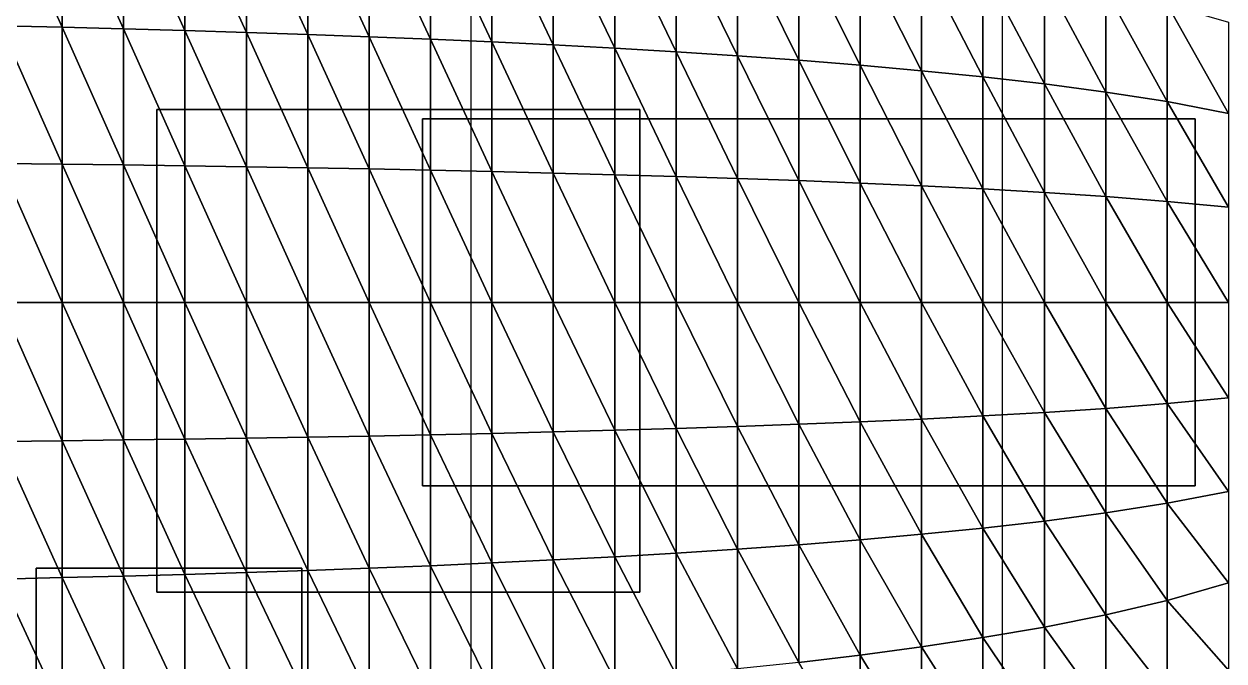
# Model space of a CAD drawing. Header units: metres. Extents: x -3.7 to 10.7, y -3.2 to 3.2.
# Drawn here: x 6.725 to 9.209, y -0.743 to 0.577 of the extents above; entities that cross this region are included whole.
import ezdxf

# ---------------------------------------------------------------- set-up
doc = ezdxf.new("R2010")
doc.units = ezdxf.units.M
for name, color, linetype in [('ACO_3D', 1, 'CONTINUOUS'), ('MEMBRANA_3D', 3, 'CONTINUOUS'), ('MOBILIARIO', 9, 'CONTINUOUS')]:
    doc.layers.add(name, color=color, linetype=linetype)

msp = doc.modelspace()

# ---------------------------------------------------------------- linework, layer by layer
at = {"layer": 'ACO_3D'}
for points in [[(8.75, 0.6875, 2.564), (8.75, 0.5198, 2.6087), (8.75, 0.3485, 2.6408), (8.75, 0.1748, 2.6602), (8.75, 0, 2.6666), (8.75, -0.1748, 2.6602), (8.75, -0.3485, 2.6408), (8.75, -0.5198, 2.6087), (8.75, -0.6875, 2.564), (8.75, -0.8507, 2.507)], [(7.65, 0.6081, 3.2867), (7.65, 0.4074, 3.3257), (7.65, 0.2043, 3.3492), (7.65, 0, 3.3571), (7.65, -0.2043, 3.3492), (7.65, -0.4074, 3.3257), (7.65, -0.6081, 3.2867), (7.65, -0.805, 3.2325)], [(6.575, 0, 3.7627), (6.7938, 0, 3.6943), (7.0125, 0, 3.6194), (7.2313, 0, 3.5373), (7.45, 0, 3.4472), (7.6688, 0, 3.3482), (7.8875, 0, 3.2391), (8.1062, 0, 3.1181), (8.325, 0, 2.9831), (8.5437, 0, 2.8307), (8.7625, 0, 2.6559), (8.9812, 0, 2.45), (9.2, 0, 2.1954)]]:
    msp.add_polyline3d(points, dxfattribs=at)
at = {"layer": 'MEMBRANA_3D'}
for points in [[(6.6771, 0.8519, 3.5947), (6.8042, 0.8475, 3.5554), (6.8042, 0.5699, 3.6304)], [(6.6771, 0.8519, 3.5947), (6.8042, 0.5699, 3.6304), (6.6771, 0.5729, 3.6705)], [(6.8042, 0.8475, 3.5554), (6.9313, 0.8427, 3.5139), (6.9313, 0.5667, 3.5882)], [(6.8042, 0.8475, 3.5554), (6.9313, 0.5667, 3.5882), (6.8042, 0.5699, 3.6304)], [(6.9313, 0.8427, 3.5139), (7.0583, 0.8374, 3.4702), (7.0583, 0.5632, 3.5436)], [(6.9313, 0.8427, 3.5139), (7.0583, 0.5632, 3.5436), (6.9313, 0.5667, 3.5882)], [(7.0583, 0.8374, 3.4702), (7.1854, 0.8316, 3.424), (7.1854, 0.5593, 3.4966)], [(7.0583, 0.8374, 3.4702), (7.1854, 0.5593, 3.4966), (7.0583, 0.5632, 3.5436)], [(7.1854, 0.8316, 3.424), (7.3125, 0.8252, 3.3754), (7.3125, 0.555, 3.447)], [(7.1854, 0.8316, 3.424), (7.3125, 0.555, 3.447), (7.1854, 0.5593, 3.4966)], [(7.3125, 0.8252, 3.3754), (7.4396, 0.8182, 3.324), (7.4396, 0.5503, 3.3947)], [(7.3125, 0.8252, 3.3754), (7.4396, 0.5503, 3.3947), (7.3125, 0.555, 3.447)], [(7.4396, 0.8182, 3.324), (7.5667, 0.8105, 3.2697), (7.5667, 0.5452, 3.3394)], [(7.4396, 0.8182, 3.324), (7.5667, 0.5452, 3.3394), (7.4396, 0.5503, 3.3947)], [(7.5667, 0.8105, 3.2697), (7.6938, 0.802, 3.2123), (7.6938, 0.5395, 3.2809)], [(7.5667, 0.8105, 3.2697), (7.6938, 0.5395, 3.2809), (7.5667, 0.5452, 3.3394)], [(7.6938, 0.802, 3.2123), (7.8208, 0.7928, 3.1516), (7.8208, 0.5333, 3.2191)], [(7.6938, 0.802, 3.2123), (7.8208, 0.5333, 3.2191), (7.6938, 0.5395, 3.2809)], [(7.8208, 0.7928, 3.1516), (7.9479, 0.7826, 3.0872), (7.9479, 0.5265, 3.1535)], [(7.8208, 0.7928, 3.1516), (7.9479, 0.5265, 3.1535), (7.8208, 0.5333, 3.2191)], [(7.9479, 0.7826, 3.0872), (8.075, 0.7714, 3.0187), (8.075, 0.5191, 3.0837)], [(7.9479, 0.7826, 3.0872), (8.075, 0.5191, 3.0837), (7.9479, 0.5265, 3.1535)], [(8.075, 0.7714, 3.0187), (8.2021, 0.7591, 2.9458), (8.2021, 0.5108, 3.0095)], [(8.075, 0.7714, 3.0187), (8.2021, 0.5108, 3.0095), (8.075, 0.5191, 3.0837)], [(8.2021, 0.7591, 2.9458), (8.3292, 0.7454, 2.8679), (8.3292, 0.5017, 2.9301)], [(8.2021, 0.7591, 2.9458), (8.3292, 0.5017, 2.9301), (8.2021, 0.5108, 3.0095)], [(8.3292, 0.7454, 2.8679), (8.4562, 0.7302, 2.7843), (8.4562, 0.4915, 2.845)], [(8.3292, 0.7454, 2.8679), (8.4562, 0.4915, 2.845), (8.3292, 0.5017, 2.9301)], [(8.4562, 0.7302, 2.7843), (8.5833, 0.7132, 2.6941), (8.5833, 0.4801, 2.7532)], [(8.4562, 0.7302, 2.7843), (8.5833, 0.4801, 2.7532), (8.4562, 0.4915, 2.845)], [(8.5833, 0.7132, 2.6941), (8.7104, 0.694, 2.5963), (8.7104, 0.4673, 2.6536)], [(8.5833, 0.7132, 2.6941), (8.7104, 0.4673, 2.6536), (8.5833, 0.4801, 2.7532)], [(8.7104, 0.694, 2.5963), (8.8375, 0.6722, 2.4891), (8.8375, 0.4527, 2.5446)], [(8.7104, 0.694, 2.5963), (8.8375, 0.4527, 2.5446), (8.7104, 0.4673, 2.6536)], [(8.8375, 0.6722, 2.4891), (8.9646, 0.6469, 2.3704), (8.9646, 0.4359, 2.4239)], [(8.8375, 0.6722, 2.4891), (8.9646, 0.4359, 2.4239), (8.8375, 0.4527, 2.5446)], [(8.9646, 0.6469, 2.3704), (9.0917, 0.6171, 2.2366), (9.0917, 0.4159, 2.2879)], [(8.9646, 0.6469, 2.3704), (9.0917, 0.4159, 2.2879), (8.9646, 0.4359, 2.4239)], [(9.0917, 0.6171, 2.2366), (9.2188, 0.5807, 2.082), (9.2188, 0.3917, 2.1308)], [(9.0917, 0.6171, 2.2366), (9.2188, 0.3917, 2.1308), (9.0917, 0.4159, 2.2879)], [(6.6771, 0.5729, 3.6705), (6.8042, 0.5699, 3.6304), (6.8042, 0.2864, 3.6758)], [(6.6771, 0.5729, 3.6705), (6.8042, 0.2864, 3.6758), (6.6771, 0.2879, 3.7163)], [(6.8042, 0.5699, 3.6304), (6.9313, 0.5667, 3.5882), (6.9313, 0.2848, 3.633)], [(6.8042, 0.5699, 3.6304), (6.9313, 0.2848, 3.633), (6.8042, 0.2864, 3.6758)], [(6.9313, 0.5667, 3.5882), (7.0583, 0.5632, 3.5436), (7.0583, 0.2831, 3.588)], [(6.9313, 0.5667, 3.5882), (7.0583, 0.2831, 3.588), (6.9313, 0.2848, 3.633)], [(7.0583, 0.5632, 3.5436), (7.1854, 0.5593, 3.4966), (7.1854, 0.2811, 3.5405)], [(7.0583, 0.5632, 3.5436), (7.1854, 0.2811, 3.5405), (7.0583, 0.2831, 3.588)], [(7.1854, 0.5593, 3.4966), (7.3125, 0.555, 3.447), (7.3125, 0.279, 3.4903)], [(7.1854, 0.5593, 3.4966), (7.3125, 0.279, 3.4903), (7.1854, 0.2811, 3.5405)], [(7.3125, 0.555, 3.447), (7.4396, 0.5503, 3.3947), (7.4396, 0.2766, 3.4374)], [(7.3125, 0.555, 3.447), (7.4396, 0.2766, 3.4374), (7.3125, 0.279, 3.4903)], [(7.4396, 0.5503, 3.3947), (7.5667, 0.5452, 3.3394), (7.5667, 0.274, 3.3815)], [(7.4396, 0.5503, 3.3947), (7.5667, 0.274, 3.3815), (7.4396, 0.2766, 3.4374)], [(7.5667, 0.5452, 3.3394), (7.6938, 0.5395, 3.2809), (7.6938, 0.2712, 3.3224)], [(7.5667, 0.5452, 3.3394), (7.6938, 0.2712, 3.3224), (7.5667, 0.274, 3.3815)], [(7.6938, 0.5395, 3.2809), (7.8208, 0.5333, 3.2191), (7.8208, 0.2681, 3.2598)], [(7.6938, 0.5395, 3.2809), (7.8208, 0.2681, 3.2598), (7.6938, 0.2712, 3.3224)], [(7.8208, 0.5333, 3.2191), (7.9479, 0.5265, 3.1535), (7.9479, 0.2647, 3.1935)], [(7.8208, 0.5333, 3.2191), (7.9479, 0.2647, 3.1935), (7.8208, 0.2681, 3.2598)], [(7.9479, 0.5265, 3.1535), (8.075, 0.5191, 3.0837), (8.075, 0.261, 3.123)], [(7.9479, 0.5265, 3.1535), (8.075, 0.261, 3.123), (7.9479, 0.2647, 3.1935)], [(8.075, 0.5191, 3.0837), (8.2021, 0.5108, 3.0095), (8.2021, 0.2568, 3.048)], [(8.075, 0.5191, 3.0837), (8.2021, 0.2568, 3.048), (8.075, 0.261, 3.123)], [(8.2021, 0.5108, 3.0095), (8.3292, 0.5017, 2.9301), (8.3292, 0.2523, 2.9678)], [(8.2021, 0.5108, 3.0095), (8.3292, 0.2523, 2.9678), (8.2021, 0.2568, 3.048)], [(8.3292, 0.5017, 2.9301), (8.4562, 0.4915, 2.845), (8.4562, 0.2472, 2.8818)], [(8.3292, 0.5017, 2.9301), (8.4562, 0.2472, 2.8818), (8.3292, 0.2523, 2.9678)], [(8.4562, 0.4915, 2.845), (8.5833, 0.4801, 2.7532), (8.5833, 0.2415, 2.789)], [(8.4562, 0.4915, 2.845), (8.5833, 0.2415, 2.789), (8.4562, 0.2472, 2.8818)], [(8.5833, 0.4801, 2.7532), (8.7104, 0.4673, 2.6536), (8.7104, 0.2351, 2.6883)], [(8.5833, 0.4801, 2.7532), (8.7104, 0.2351, 2.6883), (8.5833, 0.2415, 2.789)], [(8.7104, 0.4673, 2.6536), (8.8375, 0.4527, 2.5446), (8.8375, 0.2278, 2.5782)], [(8.7104, 0.4673, 2.6536), (8.8375, 0.2278, 2.5782), (8.7104, 0.2351, 2.6883)], [(8.8375, 0.4527, 2.5446), (8.9646, 0.4359, 2.4239), (8.9646, 0.2193, 2.4562)], [(8.8375, 0.4527, 2.5446), (8.9646, 0.2193, 2.4562), (8.8375, 0.2278, 2.5782)], [(8.9646, 0.4359, 2.4239), (9.0917, 0.4159, 2.2879), (9.0917, 0.2094, 2.3189)], [(8.9646, 0.4359, 2.4239), (9.0917, 0.2094, 2.3189), (8.9646, 0.2193, 2.4562)], [(9.0917, 0.4159, 2.2879), (9.2188, 0.3917, 2.1308), (9.2188, 0.1972, 2.1604)], [(9.0917, 0.4159, 2.2879), (9.2188, 0.1972, 2.1604), (9.0917, 0.2094, 2.3189)], [(6.6771, 0.2879, 3.7163), (6.8042, 0.2864, 3.6758), (6.8042, 0, 3.6909)], [(6.6771, 0.2879, 3.7163), (6.8042, 0, 3.6909), (6.6771, 0, 3.7316)], [(6.8042, 0.2864, 3.6758), (6.9313, 0.2848, 3.633), (6.9313, 0, 3.6481)], [(6.8042, 0.2864, 3.6758), (6.9313, 0, 3.6481), (6.8042, 0, 3.6909)], [(6.9313, 0.2848, 3.633), (7.0583, 0.2831, 3.588), (7.0583, 0, 3.6028)], [(6.9313, 0.2848, 3.633), (7.0583, 0, 3.6028), (6.9313, 0, 3.6481)], [(7.0583, 0.2831, 3.588), (7.1854, 0.2811, 3.5405), (7.1854, 0, 3.5551)], [(7.0583, 0.2831, 3.588), (7.1854, 0, 3.5551), (7.0583, 0, 3.6028)], [(7.1854, 0.2811, 3.5405), (7.3125, 0.279, 3.4903), (7.3125, 0, 3.5048)], [(7.1854, 0.2811, 3.5405), (7.3125, 0, 3.5048), (7.1854, 0, 3.5551)], [(7.3125, 0.279, 3.4903), (7.4396, 0.2766, 3.4374), (7.4396, 0, 3.4517)], [(7.3125, 0.279, 3.4903), (7.4396, 0, 3.4517), (7.3125, 0, 3.5048)], [(7.4396, 0.2766, 3.4374), (7.5667, 0.274, 3.3815), (7.5667, 0, 3.3956)], [(7.4396, 0.2766, 3.4374), (7.5667, 0, 3.3956), (7.4396, 0, 3.4517)], [(7.5667, 0.274, 3.3815), (7.6938, 0.2712, 3.3224), (7.6938, 0, 3.3363)], [(7.5667, 0.274, 3.3815), (7.6938, 0, 3.3363), (7.5667, 0, 3.3956)], [(7.6938, 0.2712, 3.3224), (7.8208, 0.2681, 3.2598), (7.8208, 0, 3.2735)], [(7.6938, 0.2712, 3.3224), (7.8208, 0, 3.2735), (7.6938, 0, 3.3363)], [(7.8208, 0.2681, 3.2598), (7.9479, 0.2647, 3.1935), (7.9479, 0, 3.2069)], [(7.8208, 0.2681, 3.2598), (7.9479, 0, 3.2069), (7.8208, 0, 3.2735)], [(7.9479, 0.2647, 3.1935), (8.075, 0.261, 3.123), (8.075, 0, 3.1362)], [(7.9479, 0.2647, 3.1935), (8.075, 0, 3.1362), (7.9479, 0, 3.2069)], [(8.075, 0.261, 3.123), (8.2021, 0.2568, 3.048), (8.2021, 0, 3.0609)], [(8.075, 0.261, 3.123), (8.2021, 0, 3.0609), (8.075, 0, 3.1362)], [(8.2021, 0.2568, 3.048), (8.3292, 0.2523, 2.9678), (8.3292, 0, 2.9804)], [(8.2021, 0.2568, 3.048), (8.3292, 0, 2.9804), (8.2021, 0, 3.0609)], [(8.3292, 0.2523, 2.9678), (8.4562, 0.2472, 2.8818), (8.4562, 0, 2.894)], [(8.3292, 0.2523, 2.9678), (8.4562, 0, 2.894), (8.3292, 0, 2.9804)], [(8.4562, 0.2472, 2.8818), (8.5833, 0.2415, 2.789), (8.5833, 0, 2.801)], [(8.4562, 0.2472, 2.8818), (8.5833, 0, 2.801), (8.4562, 0, 2.894)], [(8.5833, 0.2415, 2.789), (8.7104, 0.2351, 2.6883), (8.7104, 0, 2.7)], [(8.5833, 0.2415, 2.789), (8.7104, 0, 2.7), (8.5833, 0, 2.801)], [(8.7104, 0.2351, 2.6883), (8.8375, 0.2278, 2.5782), (8.8375, 0, 2.5894)], [(8.7104, 0.2351, 2.6883), (8.8375, 0, 2.5894), (8.7104, 0, 2.7)], [(8.8375, 0.2278, 2.5782), (8.9646, 0.2193, 2.4562), (8.9646, 0, 2.4671)], [(8.8375, 0.2278, 2.5782), (8.9646, 0, 2.4671), (8.8375, 0, 2.5894)], [(8.9646, 0.2193, 2.4562), (9.0917, 0.2094, 2.3189), (9.0917, 0, 2.3293)], [(8.9646, 0.2193, 2.4562), (9.0917, 0, 2.3293), (8.9646, 0, 2.4671)], [(9.0917, 0.2094, 2.3189), (9.2188, 0.1972, 2.1604), (9.2188, 0, 2.1703)], [(9.0917, 0.2094, 2.3189), (9.2188, 0, 2.1703), (9.0917, 0, 2.3293)], [(6.6771, 0, 3.7316), (6.8042, 0, 3.6909), (6.8042, -0.2864, 3.6758)], [(6.6771, 0, 3.7316), (6.8042, -0.2864, 3.6758), (6.6771, -0.2879, 3.7163)], [(6.8042, 0, 3.6909), (6.9313, 0, 3.6481), (6.9313, -0.2848, 3.633)], [(6.8042, 0, 3.6909), (6.9313, -0.2848, 3.633), (6.8042, -0.2864, 3.6758)], [(6.9313, 0, 3.6481), (7.0583, 0, 3.6028), (7.0583, -0.2831, 3.588)], [(6.9313, 0, 3.6481), (7.0583, -0.2831, 3.588), (6.9313, -0.2848, 3.633)], [(7.0583, 0, 3.6028), (7.1854, 0, 3.5551), (7.1854, -0.2811, 3.5405)], [(7.0583, 0, 3.6028), (7.1854, -0.2811, 3.5405), (7.0583, -0.2831, 3.588)], [(7.1854, 0, 3.5551), (7.3125, 0, 3.5048), (7.3125, -0.279, 3.4903)], [(7.1854, 0, 3.5551), (7.3125, -0.279, 3.4903), (7.1854, -0.2811, 3.5405)], [(7.3125, 0, 3.5048), (7.4396, 0, 3.4517), (7.4396, -0.2766, 3.4374)], [(7.3125, 0, 3.5048), (7.4396, -0.2766, 3.4374), (7.3125, -0.279, 3.4903)], [(7.4396, 0, 3.4517), (7.5667, 0, 3.3956), (7.5667, -0.274, 3.3815)], [(7.4396, 0, 3.4517), (7.5667, -0.274, 3.3815), (7.4396, -0.2766, 3.4374)], [(7.6938, 0, 3.3363), (7.8208, 0, 3.2735), (7.8208, -0.2681, 3.2598)], [(7.8208, 0, 3.2735), (7.9479, 0, 3.2069), (7.9479, -0.2647, 3.1935)], [(7.8208, 0, 3.2735), (7.9479, -0.2647, 3.1935), (7.8208, -0.2681, 3.2598)], [(7.9479, 0, 3.2069), (8.075, 0, 3.1362), (8.075, -0.261, 3.123)], [(7.9479, 0, 3.2069), (8.075, -0.261, 3.123), (7.9479, -0.2647, 3.1935)], [(8.075, 0, 3.1362), (8.2021, 0, 3.0609), (8.2021, -0.2568, 3.048)], [(8.075, 0, 3.1362), (8.2021, -0.2568, 3.048), (8.075, -0.261, 3.123)], [(8.2021, 0, 3.0609), (8.3292, 0, 2.9804), (8.3292, -0.2523, 2.9678)], [(8.2021, 0, 3.0609), (8.3292, -0.2523, 2.9678), (8.2021, -0.2568, 3.048)], [(8.3292, 0, 2.9804), (8.4562, 0, 2.894), (8.4562, -0.2472, 2.8818)], [(8.3292, 0, 2.9804), (8.4562, -0.2472, 2.8818), (8.3292, -0.2523, 2.9678)], [(8.4562, 0, 2.894), (8.5833, 0, 2.801), (8.5833, -0.2415, 2.789)], [(8.4562, 0, 2.894), (8.5833, -0.2415, 2.789), (8.4562, -0.2472, 2.8818)], [(8.5833, 0, 2.801), (8.7104, 0, 2.7), (8.7104, -0.2351, 2.6883)], [(8.5833, 0, 2.801), (8.7104, -0.2351, 2.6883), (8.5833, -0.2415, 2.789)], [(8.7104, 0, 2.7), (8.8375, 0, 2.5894), (8.8375, -0.2278, 2.5782)], [(8.7104, 0, 2.7), (8.8375, -0.2278, 2.5782), (8.7104, -0.2351, 2.6883)], [(8.8375, 0, 2.5894), (8.9646, 0, 2.4671), (8.9646, -0.2193, 2.4562)], [(8.8375, 0, 2.5894), (8.9646, -0.2193, 2.4562), (8.8375, -0.2278, 2.5782)], [(8.9646, 0, 2.4671), (9.0917, 0, 2.3293), (9.0917, -0.2094, 2.3189)], [(8.9646, 0, 2.4671), (9.0917, -0.2094, 2.3189), (8.9646, -0.2193, 2.4562)], [(9.0917, 0, 2.3293), (9.2188, 0, 2.1703), (9.2188, -0.1972, 2.1604)], [(9.0917, 0, 2.3293), (9.2188, -0.1972, 2.1604), (9.0917, -0.2094, 2.3189)], [(7.5667, 0, 3.3956), (7.6938, 0, 3.3363), (7.6938, -0.2712, 3.3224)], [(7.5667, 0, 3.3956), (7.6938, -0.2712, 3.3224), (7.5667, -0.274, 3.3815)], [(7.6938, 0, 3.3363), (7.8208, -0.2681, 3.2598), (7.6938, -0.2712, 3.3224)], [(9.0917, -0.2094, 2.3189), (9.2188, -0.1972, 2.1604), (9.2188, -0.3917, 2.1308)], [(8.8375, -0.2278, 2.5782), (8.9646, -0.2193, 2.4562), (8.9646, -0.4359, 2.4239)], [(8.9646, -0.2193, 2.4562), (9.0917, -0.2094, 2.3189), (9.0917, -0.4159, 2.2879)], [(8.9646, -0.2193, 2.4562), (9.0917, -0.4159, 2.2879), (8.9646, -0.4359, 2.4239)], [(9.0917, -0.2094, 2.3189), (9.2188, -0.3917, 2.1308), (9.0917, -0.4159, 2.2879)], [(8.3292, -0.2523, 2.9678), (8.4562, -0.2472, 2.8818), (8.4562, -0.4915, 2.845)], [(8.4562, -0.2472, 2.8818), (8.5833, -0.2415, 2.789), (8.5833, -0.4801, 2.7532)], [(8.4562, -0.2472, 2.8818), (8.5833, -0.4801, 2.7532), (8.4562, -0.4915, 2.845)], [(8.5833, -0.2415, 2.789), (8.7104, -0.2351, 2.6883), (8.7104, -0.4673, 2.6536)], [(8.5833, -0.2415, 2.789), (8.7104, -0.4673, 2.6536), (8.5833, -0.4801, 2.7532)], [(8.7104, -0.2351, 2.6883), (8.8375, -0.2278, 2.5782), (8.8375, -0.4527, 2.5446)], [(8.7104, -0.2351, 2.6883), (8.8375, -0.4527, 2.5446), (8.7104, -0.4673, 2.6536)], [(8.8375, -0.2278, 2.5782), (8.9646, -0.4359, 2.4239), (8.8375, -0.4527, 2.5446)], [(7.5667, -0.274, 3.3815), (7.6938, -0.2712, 3.3224), (7.6938, -0.5395, 3.2809)], [(7.6938, -0.2712, 3.3224), (7.8208, -0.2681, 3.2598), (7.8208, -0.5333, 3.2191)], [(7.6938, -0.2712, 3.3224), (7.8208, -0.5333, 3.2191), (7.6938, -0.5395, 3.2809)], [(7.8208, -0.2681, 3.2598), (7.9479, -0.2647, 3.1935), (7.9479, -0.5265, 3.1535)], [(7.8208, -0.2681, 3.2598), (7.9479, -0.5265, 3.1535), (7.8208, -0.5333, 3.2191)], [(7.9479, -0.2647, 3.1935), (8.075, -0.261, 3.123), (8.075, -0.5191, 3.0837)], [(7.9479, -0.2647, 3.1935), (8.075, -0.5191, 3.0837), (7.9479, -0.5265, 3.1535)], [(8.075, -0.261, 3.123), (8.2021, -0.2568, 3.048), (8.2021, -0.5108, 3.0095)], [(8.075, -0.261, 3.123), (8.2021, -0.5108, 3.0095), (8.075, -0.5191, 3.0837)], [(8.2021, -0.2568, 3.048), (8.3292, -0.2523, 2.9678), (8.3292, -0.5017, 2.9301)], [(8.2021, -0.2568, 3.048), (8.3292, -0.5017, 2.9301), (8.2021, -0.5108, 3.0095)], [(8.3292, -0.2523, 2.9678), (8.4562, -0.4915, 2.845), (8.3292, -0.5017, 2.9301)], [(6.6771, -0.2879, 3.7163), (6.8042, -0.2864, 3.6758), (6.8042, -0.5699, 3.6304)], [(6.6771, -0.2879, 3.7163), (6.8042, -0.5699, 3.6304), (6.6771, -0.5729, 3.6705)], [(6.8042, -0.2864, 3.6758), (6.9313, -0.2848, 3.633), (6.9313, -0.5667, 3.5882)], [(6.8042, -0.2864, 3.6758), (6.9313, -0.5667, 3.5882), (6.8042, -0.5699, 3.6304)], [(6.9313, -0.2848, 3.633), (7.0583, -0.2831, 3.588), (7.0583, -0.5632, 3.5436)], [(6.9313, -0.2848, 3.633), (7.0583, -0.5632, 3.5436), (6.9313, -0.5667, 3.5882)], [(7.0583, -0.2831, 3.588), (7.1854, -0.2811, 3.5405), (7.1854, -0.5593, 3.4966)], [(7.0583, -0.2831, 3.588), (7.1854, -0.5593, 3.4966), (7.0583, -0.5632, 3.5436)], [(7.1854, -0.2811, 3.5405), (7.3125, -0.279, 3.4903), (7.3125, -0.555, 3.447)], [(7.1854, -0.2811, 3.5405), (7.3125, -0.555, 3.447), (7.1854, -0.5593, 3.4966)], [(7.3125, -0.279, 3.4903), (7.4396, -0.2766, 3.4374), (7.4396, -0.5503, 3.3947)], [(7.3125, -0.279, 3.4903), (7.4396, -0.5503, 3.3947), (7.3125, -0.555, 3.447)], [(7.4396, -0.2766, 3.4374), (7.5667, -0.274, 3.3815), (7.5667, -0.5452, 3.3394)], [(7.4396, -0.2766, 3.4374), (7.5667, -0.5452, 3.3394), (7.4396, -0.5503, 3.3947)], [(7.5667, -0.274, 3.3815), (7.6938, -0.5395, 3.2809), (7.5667, -0.5452, 3.3394)], [(9.0917, -0.4159, 2.2879), (9.2188, -0.3917, 2.1308), (9.2188, -0.5807, 2.082)], [(8.9646, -0.4359, 2.4239), (9.0917, -0.4159, 2.2879), (9.0917, -0.6171, 2.2366)], [(9.0917, -0.4159, 2.2879), (9.2188, -0.5807, 2.082), (9.0917, -0.6171, 2.2366)], [(8.8375, -0.4527, 2.5446), (8.9646, -0.4359, 2.4239), (8.9646, -0.6469, 2.3704)], [(8.9646, -0.4359, 2.4239), (9.0917, -0.6171, 2.2366), (8.9646, -0.6469, 2.3704)], [(8.5833, -0.4801, 2.7532), (8.7104, -0.4673, 2.6536), (8.7104, -0.694, 2.5963)], [(8.7104, -0.4673, 2.6536), (8.8375, -0.4527, 2.5446), (8.8375, -0.6722, 2.4891)], [(8.7104, -0.4673, 2.6536), (8.8375, -0.6722, 2.4891), (8.7104, -0.694, 2.5963)], [(8.8375, -0.4527, 2.5446), (8.9646, -0.6469, 2.3704), (8.8375, -0.6722, 2.4891)], [(8.3292, -0.5017, 2.9301), (8.4562, -0.4915, 2.845), (8.4562, -0.7302, 2.7843)], [(8.4562, -0.4915, 2.845), (8.5833, -0.4801, 2.7532), (8.5833, -0.7132, 2.6941)], [(8.4562, -0.4915, 2.845), (8.5833, -0.7132, 2.6941), (8.4562, -0.7302, 2.7843)], [(8.5833, -0.4801, 2.7532), (8.7104, -0.694, 2.5963), (8.5833, -0.7132, 2.6941)], [(7.9479, -0.5265, 3.1535), (8.075, -0.5191, 3.0837), (8.075, -0.7714, 3.0187)], [(8.075, -0.5191, 3.0837), (8.2021, -0.5108, 3.0095), (8.2021, -0.7591, 2.9458)], [(8.075, -0.5191, 3.0837), (8.2021, -0.7591, 2.9458), (8.075, -0.7714, 3.0187)], [(8.2021, -0.5108, 3.0095), (8.3292, -0.5017, 2.9301), (8.3292, -0.7454, 2.8679)], [(8.2021, -0.5108, 3.0095), (8.3292, -0.7454, 2.8679), (8.2021, -0.7591, 2.9458)], [(8.3292, -0.5017, 2.9301), (8.4562, -0.7302, 2.7843), (8.3292, -0.7454, 2.8679)], [(7.4396, -0.5503, 3.3947), (7.5667, -0.5452, 3.3394), (7.5667, -0.8105, 3.2697)], [(7.5667, -0.5452, 3.3394), (7.6938, -0.5395, 3.2809), (7.6938, -0.802, 3.2123)], [(7.5667, -0.5452, 3.3394), (7.6938, -0.802, 3.2123), (7.5667, -0.8105, 3.2697)], [(7.6938, -0.5395, 3.2809), (7.8208, -0.5333, 3.2191), (7.8208, -0.7928, 3.1516)], [(7.6938, -0.5395, 3.2809), (7.8208, -0.7928, 3.1516), (7.6938, -0.802, 3.2123)], [(7.8208, -0.5333, 3.2191), (7.9479, -0.5265, 3.1535), (7.9479, -0.7826, 3.0872)], [(7.8208, -0.5333, 3.2191), (7.9479, -0.7826, 3.0872), (7.8208, -0.7928, 3.1516)], [(7.9479, -0.5265, 3.1535), (8.075, -0.7714, 3.0187), (7.9479, -0.7826, 3.0872)], [(6.6771, -0.5729, 3.6705), (6.8042, -0.5699, 3.6304), (6.8042, -0.8475, 3.5554)], [(6.8042, -0.5699, 3.6304), (6.9313, -0.5667, 3.5882), (6.9313, -0.8427, 3.5139)], [(6.8042, -0.5699, 3.6304), (6.9313, -0.8427, 3.5139), (6.8042, -0.8475, 3.5554)], [(6.9313, -0.5667, 3.5882), (7.0583, -0.5632, 3.5436), (7.0583, -0.8374, 3.4702)], [(6.9313, -0.5667, 3.5882), (7.0583, -0.8374, 3.4702), (6.9313, -0.8427, 3.5139)], [(7.0583, -0.5632, 3.5436), (7.1854, -0.5593, 3.4966), (7.1854, -0.8316, 3.424)], [(7.0583, -0.5632, 3.5436), (7.1854, -0.8316, 3.424), (7.0583, -0.8374, 3.4702)], [(7.1854, -0.5593, 3.4966), (7.3125, -0.555, 3.447), (7.3125, -0.8252, 3.3754)], [(7.1854, -0.5593, 3.4966), (7.3125, -0.8252, 3.3754), (7.1854, -0.8316, 3.424)], [(7.3125, -0.555, 3.447), (7.4396, -0.5503, 3.3947), (7.4396, -0.8182, 3.324)], [(7.3125, -0.555, 3.447), (7.4396, -0.8182, 3.324), (7.3125, -0.8252, 3.3754)], [(7.4396, -0.5503, 3.3947), (7.5667, -0.8105, 3.2697), (7.4396, -0.8182, 3.324)], [(6.6771, -0.5729, 3.6705), (6.8042, -0.8475, 3.5554), (6.6771, -0.8519, 3.5947)], [(9.0917, -0.6171, 2.2366), (9.2188, -0.5807, 2.082), (9.2188, -0.7616, 2.0146)], [(8.9646, -0.6469, 2.3704), (9.0917, -0.6171, 2.2366), (9.0917, -0.8101, 2.1658)], [(9.0917, -0.6171, 2.2366), (9.2188, -0.7616, 2.0146), (9.0917, -0.8101, 2.1658)], [(8.8375, -0.6722, 2.4891), (8.9646, -0.6469, 2.3704), (8.9646, -0.8498, 2.2965)], [(8.9646, -0.6469, 2.3704), (9.0917, -0.8101, 2.1658), (8.9646, -0.8498, 2.2965)], [(8.5833, -0.7132, 2.6941), (8.7104, -0.694, 2.5963), (8.7104, -0.9125, 2.5169)], [(8.7104, -0.694, 2.5963), (8.8375, -0.6722, 2.4891), (8.8375, -0.8834, 2.4123)], [(8.7104, -0.694, 2.5963), (8.8375, -0.8834, 2.4123), (8.7104, -0.9125, 2.5169)], [(8.8375, -0.6722, 2.4891), (8.9646, -0.8498, 2.2965), (8.8375, -0.8834, 2.4123)], [(8.4562, -0.7302, 2.7843), (8.5833, -0.7132, 2.6941), (8.5833, -0.9379, 2.6123)], [(8.5833, -0.7132, 2.6941), (8.7104, -0.9125, 2.5169), (8.5833, -0.9379, 2.6123)], [(8.3292, -0.7454, 2.8679), (8.4562, -0.7302, 2.7843), (8.4562, -0.9605, 2.7002)], [(8.4562, -0.7302, 2.7843), (8.5833, -0.9379, 2.6123), (8.4562, -0.9605, 2.7002)]]:
    msp.add_3dface(points, dxfattribs=at)
at = {"layer": 'MOBILIARIO'}
for points in [[(7, -0.6, 2.5), (8, -0.6, 2.5), (8, 0.4, 2.5), (7, 0.4, 2.5)], [(7, -0.6, 2.78), (8, -0.6, 2.78), (8, 0.4, 2.78), (7, 0.4, 2.78)], [(8, 0.4, 2.5), (7, 0.4, 2.5), (7, 0.4, 2.78), (8, 0.4, 2.78)], [(7, 0.4, 2.5), (7, -0.6, 2.5), (7, -0.6, 2.78), (7, 0.4, 2.78)], [(8, -0.6, 2.5), (8, 0.4, 2.5), (8, 0.4, 2.78), (8, -0.6, 2.78)], [(7.55, -0.38), (9.15, -0.38), (9.15, 0.38), (7.55, 0.38)], [(7.55, -0.38, 0.58), (9.15, -0.38, 0.58), (9.15, 0.38, 0.58), (7.55, 0.38, 0.58)], [(9.15, 0.38), (7.55, 0.38), (7.55, 0.38, 0.58), (9.15, 0.38, 0.58)], [(7.55, 0.38), (7.55, -0.38), (7.55, -0.38, 0.58), (7.55, 0.38, 0.58)], [(9.15, -0.38), (9.15, 0.38), (9.15, 0.38, 0.58), (9.15, -0.38, 0.58)], [(7.55, -0.38), (9.15, -0.38), (9.15, -0.38, 0.58), (7.55, -0.38, 0.58)], [(6.75, -2.05), (7.3, -2.05), (7.3, -0.55), (6.75, -0.55)], [(6.75, -2.05, 0.85), (7.3, -2.05, 0.85), (7.3, -0.55, 0.85), (6.75, -0.55, 0.85)], [(7.3, -0.55), (6.75, -0.55), (6.75, -0.55, 0.85), (7.3, -0.55, 0.85)], [(6.75, -0.55), (6.75, -2.05), (6.75, -2.05, 0.85), (6.75, -0.55, 0.85)], [(7.3, -2.05), (7.3, -0.55), (7.3, -0.55, 0.85), (7.3, -2.05, 0.85)], [(7, -0.6, 2.5), (8, -0.6, 2.5), (8, -0.6, 2.78), (7, -0.6, 2.78)]]:
    msp.add_3dface(points, dxfattribs=at)

doc.saveas('drawing.dxf')
